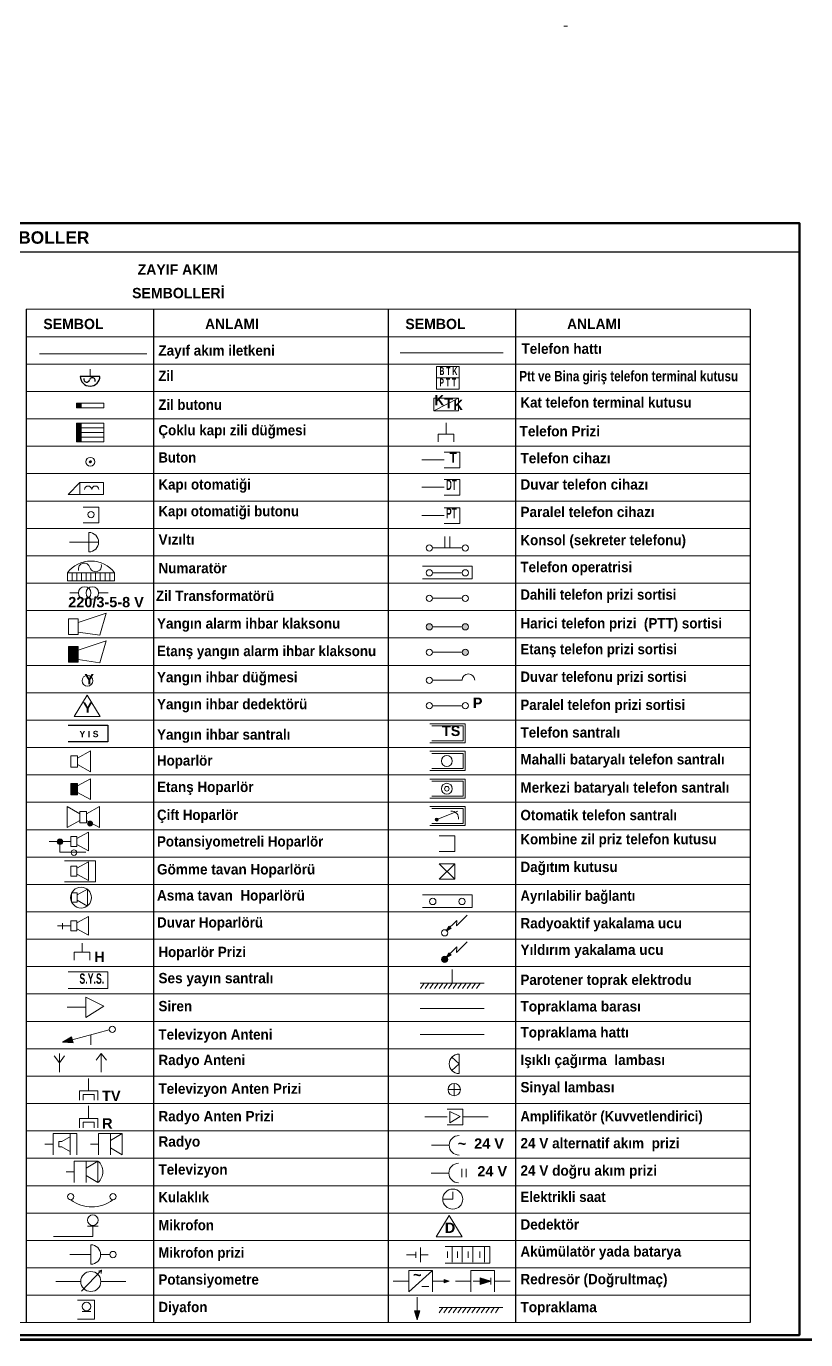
# Model space of a CAD drawing. Header units: millimetres. Extents: x -269 to 685, y 5394 to 6294.
# Drawn here: x 200.9 to 389.5, y 5393.6 to 5711.5 of the extents above; entities that cross this region are included whole.
import ezdxf
from ezdxf.enums import TextEntityAlignment as Align

# ---------------------------------------------------------------- set-up
doc = ezdxf.new("R2010")
doc.units = ezdxf.units.MM
for name, color, linetype, lineweight in [('BHP-TABLO', 7, 'Continuous', 25), ('ICOLCU', 7, 'Continuous', 20), ('LINYE', 7, 'Continuous', 53)]:
    doc.layers.add(name, color=color, linetype=linetype, lineweight=lineweight)
doc.layers.add('MIMARI', color=7, linetype='Continuous')
doc.layers.add('SEMBOL', color=7, linetype='Continuous')
doc.styles.add('BHP-K', font='arialbd.ttf')

msp = doc.modelspace()

# ---------------------------------------------------------------- hatches: boundary and pattern name
at = {"layer": 'ICOLCU'}
h = msp.add_hatch(color=256, dxfattribs=at)
h.dxf.hatch_style = 1
h.paths.add_polyline_path([(213.02, 5619.13), (214.16, 5619.13), (214.16, 5620.26), (213.02, 5620.26)])
h = msp.add_hatch(color=256, dxfattribs=at)
h.dxf.hatch_style = 1
h.paths.add_polyline_path([(213, 5614.35), (214.14, 5614.35), (214.14, 5615.49), (213, 5615.49)])
h = msp.add_hatch(color=256, dxfattribs=at)
h.dxf.hatch_style = 1
h.paths.add_polyline_path([(213, 5613.22), (214.14, 5613.22), (214.14, 5614.35), (213, 5614.35)])
h = msp.add_hatch(color=256, dxfattribs=at)
h.dxf.hatch_style = 1
h.paths.add_polyline_path([(213, 5612.08), (214.14, 5612.08), (214.14, 5613.22), (213, 5613.22)])
h = msp.add_hatch(color=256, dxfattribs=at)
h.dxf.hatch_style = 1
h.paths.add_polyline_path([(213, 5610.94), (214.14, 5610.94), (214.14, 5612.08), (213, 5612.08)])
h = msp.add_hatch(color=256, dxfattribs=at)
h.dxf.hatch_style = 1
h.paths.add_polyline_path([(307.88, 5566.15, 1), (306.37, 5566.15, 1)])
h.paths.add_polyline_path([(299.19, 5566.15, 1), (297.68, 5566.15, 1)])
h.paths.add_polyline_path([(307.88, 5559.98, 1), (306.37, 5559.98, 1)])
h = msp.add_hatch(color=256, dxfattribs=at)
h.dxf.hatch_style = 1
h.paths.add_polyline_path([(213.4, 5561.42), (211.13, 5561.42), (211.13, 5557.63), (213.4, 5557.63)])
h = msp.add_hatch(color=256, dxfattribs=at)
h.dxf.hatch_style = 1
h.paths.add_polyline_path([(211.66, 5525.49), (213.3, 5525.49), (213.3, 5528.22), (211.66, 5528.22)])
h = msp.add_hatch(color=256, dxfattribs=at)
h.dxf.hatch_style = 1
h.paths.add_polyline_path([(215.61, 5518.56), (217.04, 5518.56, 0.950342)])
h = msp.add_hatch(color=256, dxfattribs=at)
h.dxf.hatch_style = 1
h.paths.add_polyline_path([(217.04, 5518.52, 0.012728), (217.04, 5518.56), (216.28, 5518.56), (216.28, 5517.8, 0.432109)])
h.paths.add_polyline_path([(216.28, 5518.56), (215.61, 5518.56, 0.012728), (215.61, 5518.52, 0.396542), (216.28, 5517.8)])
h = msp.add_hatch(color=256, dxfattribs=at)
h.dxf.hatch_style = 1
h.paths.add_polyline_path([(300.6, 5519.49, 1), (299.86, 5519.49, 1)])
h = msp.add_hatch(color=256, dxfattribs=at)
h.dxf.hatch_style = 1
h.paths.add_polyline_path([(209.71, 5514.16, 0.950342), (208.34, 5514.16)])
h = msp.add_hatch(color=256, dxfattribs=at)
h.dxf.hatch_style = 1
h.paths.add_polyline_path([(208.98, 5513.45, 0.432109), (209.71, 5514.13, 0.012728), (209.71, 5514.16), (208.98, 5514.16)])
h.paths.add_polyline_path([(208.98, 5513.45), (208.98, 5514.16), (208.34, 5514.16, 0.012728), (208.34, 5514.13, 0.396542)])
h = msp.add_hatch(color=256, dxfattribs=at)
h.dxf.hatch_style = 1
h.paths.add_polyline_path([(302.89, 5485.63, 1), (301.37, 5485.63, 1)])
h = msp.add_hatch(color=256, dxfattribs=at)
h.dxf.hatch_style = 1
h.paths.add_polyline_path([(209.63, 5465.57), (212.21, 5465.44), (211.83, 5466.91)])
h = msp.add_hatch(color=256, dxfattribs=at)
h.dxf.hatch_style = 1
h.paths.add_polyline_path([(303.22, 5407.74), (301.99, 5408.12), (301.99, 5407.36)])
h = msp.add_hatch(color=256, dxfattribs=at)
h.dxf.hatch_style = 1
h.paths.add_polyline_path([(313.32, 5407.75), (310.74, 5408.54), (310.74, 5406.96)])
h = msp.add_hatch(color=256, dxfattribs=at)
h.dxf.hatch_style = 1
h.paths.add_polyline_path([(295.47, 5398.34), (296.15, 5400.54), (294.8, 5400.54)])

# ---------------------------------------------------------------- linework, layer by layer
at = {"layer": 'BHP-TABLO'}
msp.add_line((18, 5656.9), (388, 5656.9), dxfattribs=at)
at = {"layer": 'BHP-TABLO', "lineweight": 50}
msp.add_lwpolyline([(18, 5394.7), (388, 5394.7), (388, 5663.9), (18, 5663.9)], close=True, dxfattribs=at)
at = {"layer": 'ICOLCU'}
for p, q in [((331.86, 5711.54), (330.94, 5711.54)), ((200.88, 5643.02), (288.49, 5643.02)), ((288.49, 5643.02), (376.1, 5643.02)), ((200.88, 5636.39), (288.49, 5636.39)), ((288.49, 5636.39), (376.1, 5636.39)), ((204.04, 5632.27), (230.03, 5632.27)), ((291.34, 5632.51), (316.29, 5632.51)), ((200.88, 5629.76), (288.49, 5629.76)), ((216.32, 5626.79), (216.32, 5628.55)), ((288.49, 5629.76), (376.1, 5629.76)), ((300.13, 5629.17), (305.61, 5629.17)), ((300.13, 5623.7), (300.13, 5629.17)), ((305.61, 5623.7), (305.61, 5629.17)), ((300.13, 5626.44), (305.61, 5626.44)), ((200.88, 5623.13), (288.49, 5623.13)), ((288.49, 5623.13), (376.1, 5623.13)), ((300.13, 5623.7), (305.61, 5623.7)), ((213.02, 5620.26), (213.02, 5619.13)), ((219.65, 5620.26), (213.02, 5620.26)), ((213.02, 5619.13), (219.65, 5619.13)), ((214.16, 5620.26), (214.16, 5619.13)), ((219.65, 5619.13), (219.65, 5620.26)), ((299.48, 5618.45), (299.48, 5621.48)), ((299.48, 5621.48), (305.52, 5621.48)), ((299.48, 5618.45), (305.52, 5621.48)), ((305.52, 5621.48), (305.52, 5618.45)), ((200.88, 5616.5), (288.49, 5616.5)), ((288.49, 5616.5), (376.1, 5616.5)), ((305.52, 5618.45), (299.48, 5618.45)), ((213, 5615.49), (213, 5614.35)), ((219.63, 5615.49), (213, 5615.49)), ((213, 5614.35), (213, 5613.22)), ((219.63, 5614.35), (213, 5614.35)), ((213, 5614.35), (219.63, 5614.35)), ((219.63, 5613.22), (213, 5613.22)), ((213, 5613.22), (219.63, 5613.22)), ((213, 5613.22), (213, 5612.08)), ((214.14, 5615.49), (214.14, 5614.35)), ((214.14, 5614.35), (214.14, 5613.22)), ((214.14, 5613.22), (214.14, 5612.08)), ((219.63, 5610.94), (219.63, 5615.49)), ((300.59, 5612.8), (300.59, 5610.9)), ((300.59, 5612.8), (304.39, 5612.8)), ((302.49, 5612.8), (302.49, 5615.55)), ((304.39, 5612.8), (304.39, 5610.9)), ((200.88, 5609.87), (288.49, 5609.87)), ((213, 5612.08), (213, 5610.94)), ((219.63, 5612.08), (213, 5612.08)), ((213, 5612.08), (219.63, 5612.08)), ((213, 5610.94), (219.63, 5610.94)), ((214.14, 5612.08), (214.14, 5610.94)), ((288.49, 5609.87), (376.1, 5609.87)), ((216.43, 5605.86), (216.13, 5606.16)), ((216.49, 5605.88), (216.15, 5606.22)), ((216.54, 5605.91), (216.18, 5606.27)), ((216.57, 5605.95), (216.22, 5606.3)), ((216.6, 5605.99), (216.26, 5606.33)), ((216.62, 5606.05), (216.32, 5606.35)), ((216.63, 5606.12), (216.39, 5606.36)), ((216.6, 5606.23), (216.5, 5606.33)), ((302, 5606.54), (296.61, 5606.54)), ((200.88, 5603.24), (288.49, 5603.24)), ((216.37, 5605.85), (216.12, 5606.1)), ((216.26, 5605.88), (216.15, 5605.99)), ((288.49, 5603.24), (376.1, 5603.24)), ((213.86, 5601.08), (211.01, 5598.22)), ((213.86, 5601.08), (213.86, 5598.22)), ((219.57, 5601.08), (213.86, 5601.08)), ((219.57, 5598.22), (219.57, 5601.08)), ((302, 5599.96), (296.61, 5599.96)), ((200.88, 5596.61), (288.49, 5596.61)), ((211.01, 5598.22), (219.57, 5598.22)), ((288.49, 5596.61), (376.1, 5596.61)), ((302, 5593.08), (296.61, 5593.08)), ((200.88, 5589.98), (288.49, 5589.98)), ((216, 5589.02), (216, 5584.28)), ((288.49, 5589.98), (376.1, 5589.98)), ((302.21, 5585.24), (302.21, 5587.99)), ((303.35, 5585.24), (303.35, 5587.99)), ((218.37, 5586.65), (211.31, 5586.65)), ((306.37, 5585.24), (299.19, 5585.24)), ((200.88, 5583.35), (288.49, 5583.35)), ((288.49, 5583.35), (376.1, 5583.35)), ((210.84, 5579.2), (210.84, 5577.31)), ((222.26, 5579.2), (210.84, 5579.2)), ((211.97, 5579.2), (211.97, 5577.31)), ((213.11, 5579.2), (213.11, 5577.31)), ((214.25, 5579.2), (214.25, 5577.31)), ((215.38, 5579.2), (215.38, 5577.31)), ((216.52, 5579.2), (216.52, 5577.31)), ((217.66, 5579.2), (217.66, 5577.31)), ((218.79, 5579.2), (218.79, 5577.31)), ((219.93, 5579.2), (219.93, 5577.31)), ((221.07, 5579.2), (221.07, 5577.31)), ((222.26, 5579.2), (222.26, 5577.31)), ((306.37, 5579.22), (299.19, 5579.22)), ((200.88, 5576.72), (288.49, 5576.72)), ((222.26, 5577.31), (210.84, 5577.31)), ((211.38, 5574.35), (213.48, 5574.35)), ((218.38, 5574.35), (220.71, 5574.35)), ((288.49, 5576.72), (376.1, 5576.72)), ((306.37, 5573.05), (299.19, 5573.05)), ((200.88, 5570.09), (288.49, 5570.09)), ((211.13, 5568.11), (211.13, 5564.32)), ((211.13, 5568.11), (213.4, 5568.11)), ((213.4, 5568.11), (213.4, 5564.32)), ((213.41, 5567.16), (220.23, 5569.43)), ((220.23, 5569.43), (218.71, 5564.13)), ((288.49, 5570.09), (376.1, 5570.09)), ((218.71, 5564.13), (213.41, 5564.89)), ((306.37, 5566.15), (299.19, 5566.15)), ((200.88, 5563.46), (288.49, 5563.46)), ((211.13, 5564.32), (213.4, 5564.32)), ((213.41, 5560.47), (220.23, 5562.75)), ((220.23, 5562.75), (218.71, 5557.44)), ((288.49, 5563.46), (376.1, 5563.46)), ((211.13, 5561.42), (213.4, 5561.42)), ((211.13, 5561.42), (211.13, 5557.63)), ((213.4, 5561.42), (213.4, 5557.63)), ((306.37, 5559.98), (299.19, 5559.98)), ((200.88, 5556.82), (288.49, 5556.82)), ((211.13, 5557.63), (213.4, 5557.63)), ((218.71, 5557.44), (213.41, 5558.2)), ((288.49, 5556.82), (376.1, 5556.82)), ((306.37, 5553.22), (299.19, 5553.22)), ((200.88, 5550.19), (288.49, 5550.19)), ((215.63, 5549.57), (212.47, 5544.43)), ((215.63, 5549.57), (218.8, 5544.43)), ((288.49, 5550.19), (376.1, 5550.19)), ((306.37, 5547.06), (299.19, 5547.06)), ((200.88, 5543.56), (288.49, 5543.56)), ((212.47, 5544.43), (218.8, 5544.43)), ((288.49, 5543.56), (376.1, 5543.56)), ((200.88, 5536.93), (288.49, 5536.93)), ((288.49, 5536.93), (376.1, 5536.93)), ((213.3, 5534.94), (211.66, 5534.94)), ((211.66, 5534.94), (211.66, 5532.21)), ((213.3, 5534.37), (216.39, 5536.1)), ((213.3, 5534.94), (213.3, 5532.21)), ((216.39, 5536.1), (216.39, 5531.06)), ((200.88, 5530.3), (288.49, 5530.3)), ((213.3, 5532.21), (211.66, 5532.21)), ((213.3, 5532.79), (216.39, 5531.06)), ((288.49, 5530.3), (376.1, 5530.3)), ((213.3, 5528.22), (211.66, 5528.22)), ((211.66, 5528.22), (211.66, 5525.49)), ((213.3, 5527.64), (216.39, 5529.38)), ((213.3, 5528.22), (213.3, 5525.49)), ((216.39, 5529.38), (216.39, 5524.33)), ((200.88, 5523.67), (288.49, 5523.67)), ((213.3, 5525.49), (211.66, 5525.49)), ((213.3, 5526.07), (216.39, 5524.33)), ((288.49, 5523.67), (376.1, 5523.67)), ((213.84, 5520.88), (210.75, 5522.61)), ((210.75, 5522.61), (210.75, 5517.57)), ((213.84, 5521.45), (213.84, 5518.72)), ((215.48, 5521.45), (213.84, 5521.45)), ((215.48, 5520.88), (218.57, 5522.61)), ((215.48, 5521.45), (215.48, 5518.72)), ((218.57, 5522.61), (218.57, 5517.57)), ((300.23, 5519.49), (305.36, 5521.56)), ((213.84, 5519.3), (210.75, 5517.57)), ((215.48, 5518.72), (213.84, 5518.72)), ((215.48, 5519.3), (218.57, 5517.57)), ((200.88, 5517.04), (288.49, 5517.04)), ((211.64, 5514.16), (206.42, 5514.16)), ((208.98, 5514.16), (208.98, 5511.63)), ((213.11, 5515.39), (211.64, 5515.39)), ((211.64, 5515.39), (211.64, 5512.93)), ((213.11, 5514.87), (215.9, 5516.43)), ((213.11, 5515.39), (213.11, 5512.93)), ((215.9, 5516.43), (215.9, 5511.89)), ((288.49, 5517.04), (376.1, 5517.04)), ((208.98, 5511.63), (215.29, 5511.63)), ((213.11, 5512.93), (211.64, 5512.93)), ((213.11, 5513.45), (215.9, 5511.89)), ((200.88, 5510.41), (288.49, 5510.41)), ((211.64, 5508.23), (211.64, 5505.78)), ((213.11, 5508.23), (211.64, 5508.23)), ((213.11, 5507.71), (215.9, 5509.27)), ((213.11, 5508.23), (213.11, 5505.78)), ((215.9, 5509.27), (215.9, 5504.73)), ((288.49, 5510.41), (376.1, 5510.41)), ((304.63, 5508.81), (300.84, 5505.02)), ((300.84, 5508.81), (304.63, 5505.02)), ((213.11, 5505.78), (211.64, 5505.78)), ((213.11, 5506.29), (215.9, 5504.73)), ((200.88, 5503.78), (288.49, 5503.78)), ((211.84, 5501.71), (211.84, 5499.5)), ((213.17, 5501.71), (211.84, 5501.71)), ((213.17, 5501.24), (215.67, 5502.64)), ((213.17, 5501.71), (213.17, 5499.5)), ((215.67, 5502.64), (215.67, 5498.56)), ((288.49, 5503.78), (376.1, 5503.78)), ((213.17, 5499.5), (211.84, 5499.5)), ((213.17, 5499.96), (215.67, 5498.56)), ((200.88, 5497.15), (288.49, 5497.15)), ((213.11, 5495.01), (211.64, 5495.01)), ((211.64, 5495.01), (211.64, 5492.55)), ((213.11, 5494.49), (215.9, 5496.05)), ((213.11, 5495.01), (213.11, 5492.55)), ((215.9, 5496.05), (215.9, 5491.51)), ((288.49, 5497.15), (376.1, 5497.15)), ((302.53, 5492.52), (305.1, 5495.08)), ((305.03, 5493.76), (307.6, 5496.32)), ((305.1, 5495.08), (305.03, 5493.76)), ((211.64, 5493.78), (208.42, 5493.78)), ((209.67, 5494.44), (209.67, 5492.99)), ((213.11, 5492.55), (211.64, 5492.55)), ((213.11, 5493.07), (215.9, 5491.51)), ((302.53, 5492.52), (303.14, 5493.66)), ((303.67, 5493.12), (302.53, 5492.52)), ((302.54, 5492.52), (302.54, 5492.52)), ((302.59, 5492.55), (302.55, 5492.55)), ((302.63, 5492.57), (302.56, 5492.57)), ((302.68, 5492.6), (302.57, 5492.6)), ((302.72, 5492.62), (302.59, 5492.62)), ((302.77, 5492.64), (302.6, 5492.64)), ((302.81, 5492.67), (302.61, 5492.67)), ((302.86, 5492.69), (302.62, 5492.69)), ((302.9, 5492.71), (302.64, 5492.71)), ((302.95, 5492.74), (302.65, 5492.74)), ((302.99, 5492.76), (302.66, 5492.76)), ((303.04, 5492.78), (302.67, 5492.78)), ((303.08, 5492.81), (302.69, 5492.81)), ((303.13, 5492.83), (302.7, 5492.83)), ((303.17, 5492.86), (302.71, 5492.86)), ((303.21, 5492.88), (302.72, 5492.88)), ((303.26, 5492.9), (302.74, 5492.9)), ((303.3, 5492.93), (302.75, 5492.93)), ((303.35, 5492.95), (302.76, 5492.95)), ((303.39, 5492.97), (302.77, 5492.97)), ((303.44, 5493), (302.79, 5493)), ((303.48, 5493.02), (302.8, 5493.02)), ((303.53, 5493.05), (302.81, 5493.05)), ((303.57, 5493.07), (302.82, 5493.07)), ((303.62, 5493.09), (302.84, 5493.09)), ((303.66, 5493.12), (302.85, 5493.12)), ((303.65, 5493.14), (302.86, 5493.14)), ((303.63, 5493.16), (302.87, 5493.16)), ((303.6, 5493.19), (302.89, 5493.19)), ((303.58, 5493.21), (302.9, 5493.21)), ((303.56, 5493.23), (302.91, 5493.23)), ((303.53, 5493.26), (302.92, 5493.26)), ((303.51, 5493.28), (302.94, 5493.28)), ((303.49, 5493.31), (302.95, 5493.31)), ((303.46, 5493.33), (302.96, 5493.33)), ((303.44, 5493.35), (302.97, 5493.35)), ((303.42, 5493.38), (302.99, 5493.38)), ((303.39, 5493.4), (303, 5493.4)), ((303.37, 5493.42), (303.01, 5493.42)), ((303.34, 5493.45), (303.02, 5493.45)), ((303.32, 5493.47), (303.04, 5493.47)), ((303.3, 5493.49), (303.05, 5493.49)), ((303.27, 5493.52), (303.06, 5493.52)), ((303.25, 5493.54), (303.07, 5493.54)), ((303.23, 5493.57), (303.09, 5493.57)), ((303.2, 5493.59), (303.1, 5493.59)), ((303.18, 5493.61), (303.11, 5493.61)), ((303.15, 5493.64), (303.12, 5493.64)), ((303.67, 5493.12), (303.14, 5493.66)), ((200.88, 5490.52), (288.49, 5490.52)), ((214.39, 5487.36), (214.39, 5489.6)), ((288.49, 5490.52), (376.1, 5490.52)), ((302.53, 5486.09), (305.1, 5488.65)), ((305.03, 5487.33), (307.6, 5489.89)), ((305.1, 5488.65), (305.03, 5487.33)), ((212.49, 5487.36), (212.49, 5485.46)), ((212.49, 5487.36), (216.28, 5487.36)), ((216.28, 5487.36), (216.28, 5485.46)), ((302.53, 5486.09), (303.14, 5487.23)), ((303.67, 5486.69), (302.53, 5486.09)), ((302.54, 5486.09), (302.54, 5486.09)), ((302.59, 5486.12), (302.55, 5486.12)), ((302.63, 5486.14), (302.56, 5486.14)), ((302.68, 5486.16), (302.57, 5486.16)), ((302.72, 5486.19), (302.59, 5486.19)), ((302.77, 5486.21), (302.6, 5486.21)), ((302.81, 5486.23), (302.61, 5486.23)), ((302.86, 5486.26), (302.62, 5486.26)), ((302.9, 5486.28), (302.64, 5486.28)), ((302.95, 5486.31), (302.65, 5486.31)), ((302.99, 5486.33), (302.66, 5486.33)), ((303.04, 5486.35), (302.67, 5486.35)), ((303.08, 5486.38), (302.69, 5486.38)), ((303.13, 5486.4), (302.7, 5486.4)), ((303.17, 5486.42), (302.71, 5486.42)), ((303.21, 5486.45), (302.72, 5486.45)), ((303.26, 5486.47), (302.74, 5486.47)), ((303.3, 5486.5), (302.75, 5486.5)), ((303.35, 5486.52), (302.76, 5486.52)), ((303.39, 5486.54), (302.77, 5486.54)), ((303.44, 5486.57), (302.79, 5486.57)), ((303.48, 5486.59), (302.8, 5486.59)), ((303.53, 5486.61), (302.81, 5486.61)), ((303.57, 5486.64), (302.82, 5486.64)), ((303.62, 5486.66), (302.84, 5486.66)), ((303.66, 5486.68), (302.85, 5486.68)), ((303.65, 5486.71), (302.86, 5486.71)), ((303.63, 5486.73), (302.87, 5486.73)), ((303.6, 5486.76), (302.89, 5486.76)), ((303.58, 5486.78), (302.9, 5486.78)), ((303.56, 5486.8), (302.91, 5486.8)), ((303.53, 5486.83), (302.92, 5486.83)), ((303.51, 5486.85), (302.94, 5486.85)), ((303.49, 5486.87), (302.95, 5486.87)), ((303.46, 5486.9), (302.96, 5486.9)), ((303.44, 5486.92), (302.97, 5486.92)), ((303.42, 5486.95), (302.99, 5486.95)), ((303.39, 5486.97), (303, 5486.97)), ((303.37, 5486.99), (303.01, 5486.99)), ((303.34, 5487.02), (303.02, 5487.02)), ((303.32, 5487.04), (303.04, 5487.04)), ((303.3, 5487.06), (303.05, 5487.06)), ((303.27, 5487.09), (303.06, 5487.09)), ((303.25, 5487.11), (303.07, 5487.11)), ((303.23, 5487.13), (303.09, 5487.13)), ((303.2, 5487.16), (303.1, 5487.16)), ((303.18, 5487.18), (303.11, 5487.18)), ((303.15, 5487.21), (303.12, 5487.21)), ((303.67, 5486.69), (303.14, 5487.23)), ((200.88, 5483.89), (288.49, 5483.89)), ((288.49, 5483.89), (376.1, 5483.89)), ((303.97, 5479.88), (303.97, 5483.16)), ((296.24, 5479.88), (311.7, 5479.88)), ((297.15, 5479.88), (296.3, 5478.58)), ((298.28, 5479.88), (297.43, 5478.58)), ((299.41, 5479.88), (298.56, 5478.58)), ((300.54, 5479.88), (299.69, 5478.58)), ((301.67, 5479.88), (300.82, 5478.58)), ((302.8, 5479.88), (301.95, 5478.58)), ((303.93, 5479.88), (303.09, 5478.58)), ((305.06, 5479.88), (304.22, 5478.58)), ((306.19, 5479.88), (305.35, 5478.58)), ((307.32, 5479.88), (306.48, 5478.58)), ((308.46, 5479.88), (307.61, 5478.58)), ((309.59, 5479.88), (308.74, 5478.58)), ((310.72, 5479.88), (309.87, 5478.58)), ((200.88, 5477.26), (288.49, 5477.26)), ((215.29, 5476.48), (215.29, 5471.59)), ((215.29, 5476.48), (219.66, 5474.28)), ((288.49, 5477.26), (376.1, 5477.26)), ((215.29, 5474.03), (210.74, 5474.03)), ((215.29, 5471.59), (219.66, 5474.28)), ((296.24, 5473.77), (311.7, 5473.77)), ((200.88, 5470.63), (288.49, 5470.63)), ((288.49, 5470.63), (376.1, 5470.63)), ((209.63, 5465.57), (211.83, 5466.91)), ((212.21, 5465.44), (211.83, 5466.91)), ((212.02, 5466.18), (220.97, 5468.57)), ((216.49, 5464.95), (216.49, 5467.37)), ((296.24, 5467.48), (311.7, 5467.48)), ((200.88, 5464), (288.49, 5464)), ((212.21, 5465.44), (209.63, 5465.57)), ((288.49, 5464), (376.1, 5464)), ((207.66, 5462.27), (208.9, 5460.62)), ((208.9, 5462.88), (208.9, 5458.35)), ((210.14, 5462.27), (208.9, 5460.62)), ((217.81, 5461.24), (219.04, 5462.88)), ((219.04, 5462.88), (219.04, 5458.35)), ((220.28, 5461.24), (219.04, 5462.88)), ((305.61, 5460.35), (303.85, 5461.95)), ((305.61, 5460.35), (303.85, 5458.76)), ((305.61, 5462.72), (305.61, 5457.99)), ((200.88, 5457.37), (288.49, 5457.37)), ((215.97, 5453.8), (215.97, 5456.83)), ((288.49, 5457.37), (376.1, 5457.37)), ((218.21, 5453.8), (213.73, 5453.8)), ((213.73, 5453.8), (213.73, 5451.56)), ((218.21, 5453.8), (218.21, 5451.56)), ((302.97, 5454.1), (305.96, 5454.1)), ((304.46, 5452.6), (304.46, 5455.59)), ((200.88, 5450.74), (288.49, 5450.74)), ((217.31, 5452.9), (214.62, 5452.9)), ((214.62, 5452.9), (214.62, 5451.56)), ((217.31, 5452.9), (217.31, 5451.56)), ((288.49, 5450.74), (376.1, 5450.74)), ((213.73, 5447.13), (213.73, 5444.89)), ((218.21, 5447.13), (213.73, 5447.13)), ((215.97, 5447.13), (215.97, 5450.17)), ((218.21, 5447.13), (218.21, 5444.89)), ((302.73, 5447.48), (297.34, 5447.48)), ((303.41, 5448.81), (303.41, 5446.07)), ((303.41, 5448.81), (305.86, 5447.58)), ((303.41, 5446.07), (305.86, 5447.58)), ((306.51, 5447.48), (312.66, 5447.48)), ((200.88, 5444.11), (288.49, 5444.11)), ((214.62, 5446.23), (214.62, 5444.89)), ((217.31, 5446.23), (214.62, 5446.23)), ((217.31, 5446.23), (217.31, 5444.89)), ((288.49, 5444.11), (376.1, 5444.11)), ((207.39, 5440.88), (205.4, 5440.88)), ((209.51, 5441.54), (211.55, 5442.75)), ((211.52, 5443.47), (211.52, 5438.29)), ((218.39, 5440.88), (216.4, 5440.88)), ((221.26, 5441.76), (224.12, 5443.47)), ((221.26, 5443.47), (221.26, 5438.29)), ((209.51, 5440.28), (211.55, 5439.07)), ((221.26, 5439.99), (224.12, 5438.29)), ((303.24, 5440.63), (298.99, 5440.63)), ((200.88, 5437.48), (288.49, 5437.48)), ((215.36, 5435.11), (218.23, 5436.81)), ((215.36, 5436.81), (215.36, 5431.63)), ((288.49, 5437.48), (376.1, 5437.48)), ((306.3, 5434.96), (306.3, 5432.94)), ((307.31, 5434.96), (307.31, 5432.94)), ((212.49, 5434.22), (210.5, 5434.22)), ((215.36, 5433.34), (218.23, 5431.63)), ((303.15, 5433.91), (298.9, 5433.91)), ((200.88, 5430.85), (288.49, 5430.85)), ((288.49, 5430.85), (376.1, 5430.85)), ((304.1, 5429.4), (304.1, 5427.6)), ((301.69, 5427.6), (304.1, 5427.6)), ((200.88, 5424.22), (288.49, 5424.22)), ((288.49, 5424.22), (376.1, 5424.22)), ((303.25, 5423.65), (300.08, 5418.5)), ((303.25, 5423.65), (306.41, 5418.5)), ((216.97, 5418.55), (207.49, 5418.55)), ((215.68, 5421.05), (218.27, 5421.05)), ((216.97, 5421.21), (216.97, 5418.55)), ((300.08, 5418.5), (306.41, 5418.5)), ((200.88, 5417.59), (288.49, 5417.59)), ((216.5, 5416.55), (216.5, 5411.81)), ((288.49, 5417.59), (376.1, 5417.59)), ((296.29, 5414.11), (296.29, 5415.89)), ((303.93, 5414.19), (303.93, 5415.97)), ((303.93, 5414.11), (303.93, 5415.89)), ((306.39, 5414.19), (306.39, 5415.97)), ((306.39, 5414.11), (306.39, 5415.89)), ((308.98, 5414.19), (308.98, 5415.97)), ((308.98, 5414.11), (308.98, 5415.89)), ((311.74, 5414.19), (311.74, 5415.97)), ((311.74, 5414.11), (311.74, 5415.89)), ((216.5, 5414.18), (211.42, 5414.18)), ((218.87, 5414.18), (221.09, 5414.18)), ((295.15, 5414.11), (292.92, 5414.11)), ((295.15, 5413.36), (295.15, 5414.87)), ((296.29, 5414.11), (296.29, 5412.33)), ((296.29, 5414.11), (298.16, 5414.11)), ((302.79, 5413.43), (302.79, 5414.95)), ((302.79, 5413.36), (302.79, 5414.87)), ((303.93, 5414.19), (303.93, 5412.41)), ((303.93, 5414.11), (303.93, 5412.33)), ((305.25, 5413.43), (305.25, 5414.95)), ((305.25, 5413.36), (305.25, 5414.87)), ((306.39, 5414.19), (306.39, 5412.41)), ((306.39, 5414.11), (306.39, 5412.33)), ((307.84, 5413.43), (307.84, 5414.95)), ((307.84, 5413.36), (307.84, 5414.87)), ((308.98, 5414.19), (308.98, 5412.41)), ((308.98, 5414.11), (308.98, 5412.33)), ((310.61, 5413.43), (310.61, 5414.95)), ((310.61, 5413.36), (310.61, 5414.87)), ((311.74, 5414.19), (311.74, 5412.41)), ((311.74, 5414.11), (311.74, 5412.33)), ((200.88, 5410.96), (288.49, 5410.96)), ((214.28, 5405.28), (219.12, 5410.38)), ((219.12, 5410.38), (218.32, 5410.18)), ((219.12, 5410.38), (218.97, 5409.57)), ((288.49, 5410.96), (376.1, 5410.96)), ((299.18, 5410.33), (293.45, 5405.15)), ((214.07, 5407.66), (208.02, 5407.66)), ((218.91, 5407.66), (224.96, 5407.66)), ((293.45, 5407.74), (289.69, 5407.74)), ((296.64, 5406.46), (298.27, 5406.46)), ((299.18, 5407.74), (302.94, 5407.74)), ((301.99, 5408.12), (301.99, 5407.36)), ((301.99, 5408.12), (303.22, 5407.74)), ((303.22, 5407.74), (301.99, 5407.36)), ((308.49, 5407.74), (304.73, 5407.74)), ((309.05, 5407.75), (310.53, 5407.75)), ((310.74, 5407.75), (309.05, 5407.75)), ((310.74, 5408.54), (313.32, 5407.75)), ((310.74, 5408.54), (310.74, 5406.96)), ((313.32, 5407.75), (310.74, 5406.96)), ((313.32, 5407.75), (313.32, 5408.57)), ((313.32, 5407.75), (313.32, 5406.92)), ((314.22, 5407.74), (317.98, 5407.74)), ((200.88, 5404.33), (288.49, 5404.33)), ((288.49, 5404.33), (376.1, 5404.33)), ((295.47, 5403.83), (295.47, 5398.84)), ((214.41, 5400.43), (216.48, 5400.43)), ((295.47, 5398.34), (294.8, 5400.54)), ((296.15, 5400.54), (294.8, 5400.54)), ((296.15, 5400.54), (295.47, 5398.34)), ((300.77, 5401.33), (316.24, 5401.33)), ((301.68, 5401.33), (300.83, 5400.03)), ((302.81, 5401.33), (301.96, 5400.03)), ((303.94, 5401.33), (303.09, 5400.03)), ((305.07, 5401.33), (304.22, 5400.03)), ((306.2, 5401.33), (305.36, 5400.03)), ((307.33, 5401.33), (306.49, 5400.03)), ((308.46, 5401.33), (307.62, 5400.03)), ((309.59, 5401.33), (308.75, 5400.03)), ((310.73, 5401.33), (309.88, 5400.03)), ((311.86, 5401.33), (311.01, 5400.03)), ((312.99, 5401.33), (312.14, 5400.03)), ((314.12, 5401.33), (313.27, 5400.03)), ((315.25, 5401.33), (314.4, 5400.03)), ((113.26, 5397.7), (200.88, 5397.7)), ((200.88, 5397.7), (288.49, 5397.7)), ((288.49, 5397.7), (376.1, 5397.7))]:
    msp.add_line(p, q, dxfattribs=at)
for points in [[(302, 5604.64), (305.79, 5604.64), (305.79, 5608.43), (302, 5608.43)], [(302, 5598.06), (305.79, 5598.06), (305.79, 5601.85), (302, 5601.85)], [(214.67, 5591.36), (218.46, 5591.36), (218.46, 5595.15), (214.67, 5595.15)], [(302, 5591.19), (305.79, 5591.19), (305.79, 5594.97), (302, 5594.97)], [(296.76, 5580.81), (308.83, 5580.81), (308.83, 5577.73), (296.76, 5577.73)], [(298.58, 5542.69), (307.07, 5542.69), (307.07, 5538.07), (298.58, 5538.07)], [(299.07, 5542.2), (306.59, 5542.2), (306.59, 5538.56), (299.07, 5538.56)], [(298.58, 5536.01), (307.07, 5536.01), (307.07, 5531.39), (298.58, 5531.39)], [(299.07, 5535.52), (306.59, 5535.52), (306.59, 5531.88), (299.07, 5531.88)], [(298.58, 5529.29), (307.07, 5529.29), (307.07, 5524.68), (298.58, 5524.68)], [(299.07, 5528.81), (306.59, 5528.81), (306.59, 5525.16), (299.07, 5525.16)], [(298.58, 5522.63), (307.07, 5522.63), (307.07, 5518.02), (298.58, 5518.02)], [(299.07, 5522.14), (306.59, 5522.14), (306.59, 5518.5), (299.07, 5518.5)], [(300.84, 5511.74), (304.63, 5511.74), (304.63, 5515.53), (300.84, 5515.53)], [(210.15, 5509.53), (217.63, 5509.53), (217.63, 5504.43), (210.15, 5504.43)], [(300.84, 5505.02), (304.63, 5505.02), (304.63, 5508.81), (300.84, 5508.81)], [(296.76, 5501.24), (308.83, 5501.24), (308.83, 5498.17), (296.76, 5498.17)], [(210.98, 5482.63), (220.65, 5482.63), (220.65, 5478.59), (210.98, 5478.59)], [(302.73, 5445.58), (306.51, 5445.58), (306.51, 5449.37), (302.73, 5449.37)], [(207.39, 5438.29), (207.39, 5443.47), (213.13, 5443.47), (213.13, 5438.29)], [(209.51, 5441.54), (208.79, 5441.54), (208.79, 5440.25), (209.51, 5440.25)], [(218.39, 5438.29), (218.39, 5443.47), (224.12, 5443.47), (224.12, 5438.29)], [(212.49, 5431.63), (212.49, 5436.81), (218.23, 5436.81), (218.23, 5431.63)], [(302.27, 5416.15), (313.09, 5416.15), (313.09, 5412.11), (302.27, 5412.11)], [(293.45, 5405.15), (293.45, 5410.33), (299.18, 5410.33), (299.18, 5405.15)], [(308.49, 5405.15), (308.49, 5410.33), (314.22, 5410.33), (314.22, 5405.15)], [(213.26, 5403.1), (217.4, 5403.1), (217.4, 5398.51), (213.26, 5398.51)]]:
    msp.add_lwpolyline(points, dxfattribs=at)
for centre, radius in [((216.38, 5606.11), 1.07), ((216.38, 5606.11), 0.253), ((216.56, 5593.33), 0.758), ((298.44, 5585.24), 0.758), ((307.12, 5585.24), 0.758), ((298.44, 5579.22), 0.758), ((307.12, 5579.22), 0.758), ((215, 5574.35), 1.52), ((216.86, 5574.35), 1.52), ((298.44, 5573.05), 0.758), ((307.12, 5573.05), 0.758), ((298.44, 5566.15), 0.758), ((307.12, 5566.15), 0.758), ((298.44, 5559.98), 0.758), ((307.12, 5559.98), 0.758), ((215.68, 5553.09), 1.3), ((298.44, 5553.22), 0.758), ((298.44, 5547.06), 0.758), ((307.12, 5547.06), 0.758), ((302.66, 5533.66), 1.32), ((302.66, 5526.95), 1.32), ((302.66, 5526.95), 0.565), ((300.23, 5519.49), 0.369), ((209.03, 5514.13), 0.682), ((212.41, 5511.48), 0.682), ((214.13, 5500.59), 2.52), ((299.26, 5499.66), 0.758), ((306.33, 5499.66), 0.758), ((302.13, 5492.06), 0.758), ((302.13, 5485.63), 0.758), ((221.71, 5468.71), 0.758), ((304.46, 5454.1), 1.49), ((211.64, 5428.21), 0.758), ((221.85, 5428.21), 0.758), ((304.1, 5427.6), 2.42), ((216.97, 5422.5), 1.29), ((221.85, 5414.18), 0.758), ((216.49, 5407.66), 2.42), ((215.44, 5401.59), 1.03)]:
    msp.add_circle(centre, radius, dxfattribs=at)
for centre, radius, start, end in [((215.84, 5599.37), 0.864, 0, 180), ((217.58, 5599.37), 0.864, 0, 180), ((216, 5586.65), 2.37, -90, 90), ((216.55, 5574.98), 7.1, 36.4627, 143.5373), ((214.91, 5580.15), 1.42, 13.8775, -166.3371), ((217.65, 5580.9), 1.42, -165.5327, 15.4143), ((307.88, 5553.22), 1.52, 0, 180), ((303.83, 5519.85), 1.67, -10.3372, 95.5321), ((305.61, 5460.35), 2.37, 90, -90), ((305.61, 5440.63), 2.37, 90, -90), ((215.93, 5434.22), 3.46, -48.4504, 48.4504), ((305.52, 5433.91), 2.37, 90, -90), ((216.74, 5434.15), 8.42, -127.3256, -52.6744), ((216.5, 5414.18), 2.37, -90, 90)]:
    msp.add_arc(centre, radius, start, end, dxfattribs=at)
at = {"layer": 'LINYE'}
msp.add_line((-269.45, 5393.56), (684.6, 5393.63), dxfattribs=at)
at = {"layer": 'MIMARI'}
for p, q in [((200.88, 5643.02), (200.88, 5397.7)), ((200.88, 5643.02), (200.88, 5397.7)), ((231.66, 5643.02), (231.66, 5397.7)), ((288.49, 5643.02), (288.49, 5397.7)), ((288.49, 5643.02), (288.49, 5397.7)), ((319.27, 5643.02), (319.27, 5397.7)), ((376.1, 5643.02), (376.1, 5397.7))]:
    msp.add_line(p, q, dxfattribs=at)
at = {"layer": 'SEMBOL'}
msp.add_line((218.68, 5626.79), (213.95, 5626.79), dxfattribs=at)
msp.add_lwpolyline([(210.98, 5542.33), (220.65, 5542.33), (220.65, 5538.3), (210.98, 5538.3)], dxfattribs=at)
for centre, radius, start, end in [((216.32, 5626.79), 2.37, 180, 0), ((215.51, 5626.11), 0.711, 166.3371, -13.8775), ((216.88, 5625.73), 0.71, -15.4143, 165.5327)]:
    msp.add_arc(centre, radius, start, end, dxfattribs=at)

# ---------------------------------------------------------------- texts
at = {"layer": 'BHP-TABLO', "style": 'BHP-K'}
msp.add_text('SEMBOLLER', height=3, dxfattribs=at).set_placement((203, 5660.4), align=Align.MIDDLE_CENTER)
at = {"layer": 'ICOLCU', "style": 'BHP-K'}
for s, height, width, p in [('ZAYIF AKIM', 2.505, 0.971, (227.83, 5651.4)), ('SEMBOLLERİ', 2.505, 0.975, (226.49, 5645.7)), ('SEMBOL', 2.505, 0.974, (205, 5638.22)), ('ANLAMI', 2.505, 0.958, (244.15, 5638.22)), ('SEMBOL', 2.505, 0.974, (292.62, 5638.22)), ('ANLAMI', 2.505, 0.958, (331.76, 5638.22)), ('Telefon hattı', 2.5049, 0.935, (320.72, 5632.24)), ('Zayıf akım iletkeni', 2.5049, 0.935, (232.86, 5631.81)), ('B T K', 1.9, 0.5, (300.87, 5627.12)), ('Zil', 2.505, 0.905, (232.86, 5625.66)), ('P T T', 1.9, 0.5, (300.87, 5624.38)), ('Ptt ve Bina giriş telefon terminal kutusu', 2.5049, 0.803425, (320.2, 5625.6)), ('K', 2.5, 0.924, (299.66, 5619.79)), ('Zil butonu', 2.505, 0.909, (232.86, 5618.68)), ('K', 2.5, 0.924, (304.23, 5618.62)), ('Kat telefon terminal kutusu', 2.5049, 0.918, (320.48, 5619.24)), ('Çoklu kapı zili düğmesi', 2.5049, 0.925, (232.86, 5612.5)), ('Telefon Prizi', 2.5049, 0.935, (320.29, 5612.26)), ('Buton', 2.505, 0.905, (232.86, 5605.91)), ('T', 2.5, 0.822, (303.3, 5605.87)), ('Telefon cihazı', 2.5049, 0.942, (320.48, 5605.74)), ('Kapı otomatiği', 2.5049, 0.921, (232.86, 5599.39)), ('DT', 2.505, 0.546, (302.48, 5599.29)), ('Duvar telefon cihazı', 2.5049, 0.936, (320.48, 5599.39)), ('Kapı otomatiği butonu', 2.5049, 0.917, (232.86, 5592.91)), ('PT', 2.505, 0.57, (302.48, 5592.41)), ('Paralel telefon cihazı', 2.5049, 0.938, (320.48, 5592.72)), ('Vızıltı', 2.505, 0.958, (232.86, 5586.06)), ('Konsol (sekreter telefonu)', 2.5049, 0.924, (320.48, 5585.91)), ('Numaratör', 2.505, 0.934, (232.86, 5579.12)), ('Telefon operatrisi', 2.5049, 0.921, (320.48, 5579.38)), ('Zil Transformatörü', 2.5049, 0.919, (232.28, 5572.4)), ('Dahili telefon prizi sortisi', 2.5049, 0.907, (320.48, 5572.71)), ('Yangın alarm ihbar klaksonu', 2.5049, 0.931, (232.52, 5565.73)), ('Harici telefon prizi  (PTT) sortisi', 2.5049, 0.926, (320.48, 5565.76)), ('Etanş yangın alarm ihbar klaksonu', 2.5049, 0.918134, (232.52, 5559.05)), ('Etanş telefon prizi sortisi', 2.5049, 0.911, (320.48, 5559.5)), ('Yangın ihbar düğmesi', 2.5049, 0.931, (232.52, 5552.73)), ('Duvar telefonu prizi sortisi', 2.5049, 0.912, (320.48, 5552.83)), ('Yangın ihbar dedektörü', 2.5049, 0.931, (232.52, 5546.2)), ('Paralel telefon prizi sortisi', 2.5049, 0.915, (320.48, 5546.02)), ('Yangın ihbar santralı', 2.5049, 0.933, (232.52, 5538.83)), ('Telefon santralı', 2.5049, 0.933, (320.48, 5539.35)), ('Hoparlör', 2.505, 0.92, (232.52, 5532.55)), ('Mahalli bataryalı telefon santralı', 2.5049, 0.931, (320.48, 5532.82)), ('Etanş Hoparlör', 2.5049, 0.931, (232.52, 5526.15)), ('Merkezi bataryalı telefon santralı', 2.5049, 0.935, (320.48, 5526.01)), ('Çift Hoparlör', 2.5049, 0.918, (232.52, 5519.39)), ('Otomatik telefon santralı', 2.5049, 0.924, (320.48, 5519.33)), ('Potansiyometreli Hoparlör', 2.5049, 0.92, (232.52, 5512.96)), ('Kombine zil priz telefon kutusu', 2.5049, 0.918, (320.48, 5513.5)), ('Gömme tavan Hoparlörü', 2.5049, 0.938, (232.52, 5506.2)), ('Dağıtım kutusu', 2.5049, 0.931, (320.48, 5506.78)), ('Asma tavan  Hoparlörü', 2.5049, 0.934, (232.52, 5499.89)), ('Ayrılabilir bağlantı', 2.5049, 0.911, (320.48, 5499.82)), ('Duvar Hoparlörü', 2.5049, 0.93, (232.52, 5493.35)), ('Radyoaktif yakalama ucu', 2.5049, 0.935, (320.48, 5493.15)), ('Hoparlör Prizi', 2.5049, 0.924, (232.86, 5486.19)), ('Yıldırım yakalama ucu', 2.5049, 0.942, (320.48, 5486.72)), ('S.Y.S.', 2.505, 0.605, (213.74, 5479.73)), ('Ses yayın santralı', 2.5049, 0.941, (232.86, 5479.86)), ('Parotener toprak elektrodu', 2.5049, 0.926, (320.48, 5479.46)), ('Siren', 2.505, 0.933, (232.86, 5473.08)), ('Topraklama barası', 2.5049, 0.943, (320.48, 5473.02)), ('Topraklama hattı', 2.5049, 0.938, (320.48, 5466.73)), ('Televizyon Anteni', 2.5049, 0.928, (232.86, 5466.21)), ('Radyo Anteni', 2.5049, 0.932, (232.86, 5460.04)), ('Işıklı çağırma  lambası', 2.5049, 0.942, (320.48, 5460.05)), ('Televizyon Anten Prizi', 2.5049, 0.932, (232.86, 5453.09)), ('Sinyal lambası', 2.5049, 0.936, (320.48, 5453.45)), ('Radyo Anten Prizi', 2.5049, 0.935, (232.86, 5446.42)), ('Amplifikatör (Kuvvetlendirici)', 2.5049, 0.904, (320.48, 5446.43)), ('Radyo', 2.505, 0.946, (232.86, 5440.3)), ('24 V alternatif akım  prizi', 2.5049, 0.938, (320.48, 5439.89)), ('Televizyon', 2.505, 0.935, (232.86, 5433.53)), ('24 V doğru akım prizi', 2.5049, 0.939, (320.48, 5433.27)), ('Kulaklık', 2.505, 0.913, (232.86, 5426.84)), ('Elektrikli saat', 2.5049, 0.914, (320.48, 5426.9)), ('Mikrofon', 2.505, 0.908, (232.86, 5420.06)), ('Dedektör', 2.505, 0.936, (320.48, 5420.23)), ('Mikrofon prizi', 2.5049, 0.907, (232.86, 5413.39)), ('Akümülatör yada batarya', 2.5049, 0.93, (320.48, 5413.7)), ('Potansiyometre', 2.5049, 0.926, (232.86, 5406.89)), ('Redresör (Doğrultmaç)', 2.5049, 0.934, (320.48, 5406.98)), ('Diyafon', 2.505, 0.925, (232.86, 5400.23)), ('Topraklama', 2.505, 0.941, (320.48, 5400.22))]:
    msp.add_text(s, height=height, dxfattribs=dict(at, width=width)).set_placement(p)
for s, height, p in [('T', 2.5, (302.05, 5619.04)), ('220/3-5-8 V', 2.5049, (211.04, 5570.88)), ('Y', 2.5, (214.94, 5552.24)), ('P', 2.5, (308.95, 5546.5)), ('Y', 2.5, (214.56, 5545.34)), ('TS', 2.505, (301.46, 5539.71)), ('H', 2.5, (217.36, 5484.98)), ('TV', 2.505, (219.23, 5451.34)), ('R', 2.5, (219.23, 5444.68)), ('~  24 V', 2.505, (305.29, 5439.8)), ('     24 V', 2.505, (305.19, 5433.08)), ('D', 2.5, (302.17, 5419.41)), ('~', 2.5, (294.48, 5408.02))]:
    msp.add_text(s, height=height, dxfattribs=at).set_placement(p)
at = {"layer": 'SEMBOL', "style": 'BHP-K'}
msp.add_text('Y I S', height=1.531, dxfattribs=at).set_placement((213.74, 5539.43))

doc.saveas('drawing.dxf')
